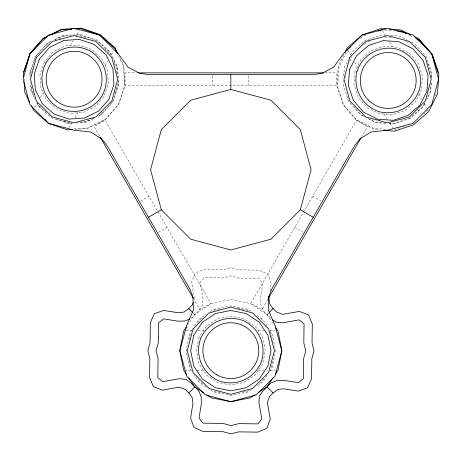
<?xml version="1.0" encoding="UTF-8"?>
<svg xmlns="http://www.w3.org/2000/svg" width="462" height="462" viewBox="0 0 462 462"><rect width="100%" height="100%" fill="white"/><g stroke="black" fill="none" stroke-linecap="round" stroke-linejoin="round"><path stroke-width="0.35" stroke-dasharray="2.31 1.73" d="M343.514 80.197L343.197 85.072L348.804 101.594L360.308 114.709L364.691 116.869M343.792 76.022L344.34 67.666L348.348 59.529M431.219 83.148L430.717 90.806L426.703 98.943M431.583 77.576L431.86 73.4L426.253 56.878L414.749 43.763L411.619 42.221M345.322 78.032L345.426 76.611M431.138 82.9L430.463 92.134L426.622 99.775M431.554 77.218L431.71 75.087L427.24 61.561M270.068 291.089L271.281 283.431L268.006 274.157L259.032 270.149L238.946 269.872L231.11 267.648L223.215 269.658L204.192 269.392L195.103 273.152L191.58 282.328L194.531 298.983L194.034 300.312M189.102 340.176L190.35 333.887L191.141 332.704M271.31 367.417L272.695 360.435M30.688 73.522L32.288 68.798M114.813 93.053L117.562 84.962L117.469 83.535M113.075 101.207L118.734 84.702L117.654 67.29L109.991 51.617L96.91 40.073L80.411 34.413L73.441 34.846M343.561 55.174L338.213 66.02L336.908 85.897L343.312 104.764L356.445 119.739L374.312 128.552L386.382 129.343M350.514 55.145L352.056 52.015L365.171 40.512L381.693 34.904L386.567 35.227M424.543 103.326L423.001 106.456L410.395 117.51M428.234 109.91L424.243 113.64M435.268 95.64L436.844 92.452M346.373 52.246L339.021 66.869L337.56 86.735L343.815 105.648L356.837 120.726L374.63 129.678L378.886 129.989M349.844 61.157L352.079 56.705M424.699 103.592L422.782 107.409L409.84 118.578L393.607 123.949L388.634 123.585M40.425 97.447L43.11 92.787M70.351 45.605L73.042 40.951M75.208 117.527L77.899 112.872M105.14 65.691L107.825 61.036M267.648 299.63L261.879 309.627L250.895 303.286L356.6 120.201L367.585 126.542L361.81 136.538M34.644 107.496L37.382 102.795L38.86 105.821L46.864 112.89M77.044 34.621L79.435 30.504M69.069 127.524L71.806 122.823M111.469 54.649L113.866 50.531M187.612 325.202L194.727 314.553L211.29 303.482L230.827 299.595L250.369 303.482L266.932 314.553L273.256 324.018M191.845 330.059L189.518 333.541L186.117 350.652L189.518 367.764L191.845 371.246M194.56 325.999L199.214 319.034L206.173 314.385M197.869 322.632L199.85 319.675L202.812 317.694M263.79 378.673L261.81 381.635L259.442 383.217M267.1 375.306L262.445 382.27L257.224 385.758M269.814 371.246L272.141 367.764L275.543 350.652L272.141 333.541L270.201 330.642M46.512 45.553L47.453 44.479M100.797 113.999L103.615 110.788M112.15 102.252L101.525 114.287L99.018 115.512M190.823 318.676L199.105 310.291L202.333 305.734L202.991 299.174L200.04 282.525L204.077 277.633L223.1 277.893L230.994 275.889L238.831 278.112L258.916 278.39L262.814 283.391L260.522 297.932L260.683 304.533L263.028 310.649L271.408 318.93M267.042 314.662L268.543 313.144M360.36 38.375L363.051 36.053L367.105 34.714M364.466 44.213L366.62 42.354L370.68 41.008M210.239 311.671L213.721 309.344L230.827 305.942L247.938 309.344L250.843 311.284M248.781 390.338L247.597 391.129L241.308 392.382M251.42 389.633L247.938 391.961L230.827 395.368L213.721 391.961L210.239 389.633M140.436 201.213L148.983 196.281M158.408 232.34L166.955 227.408M49.411 42.533L46.905 43.769L35.401 56.884L29.793 73.406L30.024 76.888M55.042 39.755L62.549 36.053L70.905 35.505M58.951 38.808L62.786 36.92L65.627 36.735M89.299 119.67L85.464 121.558L80.486 121.887M93.832 118.416L85.695 122.43L75.947 123.071M98.215 116.257L101.345 114.715L112.849 101.6L118.457 85.077L118.18 80.896M51.086 41.32L47.326 43.157L35.776 56.237L30.117 72.736L30.33 76.218M54.221 39.784L62.994 35.493L72.748 34.887M93.376 118.272L85.857 121.951L80.284 122.297M409.886 117.96L393.364 123.568L389.183 123.29M404.394 126.392L393.739 129.828M214.062 310.175L221.05 308.783M75.087 35.227L79.961 34.91L96.483 40.517L109.598 52.021L111.14 55.151M69.826 122.586L68.405 122.678L62.335 120.617M72.465 123.296L68.289 123.573L51.767 117.96L38.652 106.462L36.798 102.703M75.271 129.348L87.341 128.557L105.203 119.745L118.341 104.77L124.74 85.903L123.441 66.026L118.093 55.18M69.883 122.944L68.44 123.031L56.422 118.907M73.984 128.921L87.474 128.078L105.371 119.329L118.555 104.395L125.023 85.551L125.063 72.863L136.608 72.863M324.93 72.857L336.475 72.857L336.475 85.545L125.063 85.545L123.781 65.673L120.345 58.639M198.215 330.567L203.592 330.567M258.067 330.567L264.12 330.567M185.955 330.74L191.395 330.74M270.264 330.74L275.704 330.74M184.592 370.564L191.395 370.564M270.264 370.564L275.704 370.564M196.87 370.738L203.592 370.738M258.067 370.738L264.12 370.738M390.742 35.499L399.099 36.048L406.612 39.749M385.706 123.065L375.952 122.424L367.821 118.411M384.8 30.007L394.028 30.683M384.985 37.139L391.378 37.613M385.793 123.371L376.559 122.696L368.924 118.855M237.815 308.229L247.597 310.175L249.37 311.359M214.062 391.129L222.447 392.798M79.845 35.799L86.59 38.092M409.459 35.089L412.635 36.689M406.265 41.436L409.447 43.035M363.831 116.297L361.29 115.015L354.308 106.93M312.728 196.177L321.275 201.114M294.762 227.304L303.303 232.236M257.224 315.546L262.445 319.034L267.1 325.999M260.031 318.485L261.81 319.675L262.999 321.448M202.812 383.61L199.85 381.635L197.869 378.673M206.173 386.925L199.214 382.27L194.56 375.306M104.597 48.81L108.882 52.57M39.362 105.913L42.042 108.258M193.318 313.155L194.837 314.662M415.176 45.917L416.106 46.997M270.12 332.109L271.31 333.887L273.256 343.664M382.334 30.417L385.054 35.124M424.491 103.43L427.211 108.143M348.181 50.918L350.566 55.042M389.997 123.348L392.723 128.061M99.544 136.019L94.133 126.646L105.117 120.299L210.822 303.384L199.838 309.731L194.063 299.728M389.616 42.186L392.267 46.864M419.138 94.26L421.789 98.937M354.672 61.995L357.322 66.672M384.193 114.068L386.844 118.746M113.918 60.782L117.313 67.666L117.954 77.414M114.241 63.427L116.447 67.902L116.77 72.875M33.062 93.133L31.803 90.581L31.526 86.313M34.638 98.325L30.937 90.812L30.388 82.455M33.957 95.796L31.197 90.154L30.85 84.581M188.964 360.435L190.35 367.417M24.272 78.99L24.405 81.121M248.735 75.681L248.735 85.545M212.797 75.681L212.797 85.545M355.007 71.287L354.019 84.696L358.246 97.465L367.036 107.646L379.048 113.692L392.463 114.674L405.232 110.453L415.413 101.663L421.454 89.645L422.441 76.236L418.22 63.467L409.43 53.286L397.412 47.239L383.997 46.258L371.229 50.479L361.047 59.269L355.007 71.287M198.983 337.462L196.362 350.652L198.983 363.842L206.456 375.029L217.637 382.501L230.833 385.123L244.023 382.501L255.203 375.029L262.676 363.842L265.298 350.652L262.676 337.462L255.203 326.282L244.023 318.809L230.833 316.181L217.637 318.809L206.456 326.282L198.983 337.462M44.271 62.006L39.951 74.74L40.829 88.161L46.778 100.225L56.89 109.09L69.623 113.415L83.045 112.537L95.108 106.589L103.979 96.477L108.299 83.737L107.421 70.316L101.473 58.258L91.361 49.388L78.621 45.068L65.206 45.946L53.142 51.894L44.271 62.006"/><path stroke-width="0.69" d="M230.827 89.461L190.702 100.214L161.33 129.585L150.577 169.71L161.33 209.835L190.702 239.206L230.827 249.959L270.951 239.206L300.323 209.835L311.076 169.71L300.323 129.585L270.951 100.214L230.827 89.461L230.827 74.578M269.3 295.957L268.971 298.048L269.629 303.805L273.059 308.587L276.721 312.11L282.721 314.356L299.376 311.405L308.552 314.928L312.312 324.012L312.046 343.041L314.05 350.935L311.827 358.772L311.55 378.852L307.542 387.832L298.273 391.1L283.656 388.796L277.899 389.449L273.117 392.879L269.594 396.546L267.348 402.546L270.299 419.196L266.77 428.378L257.686 432.132L238.663 431.872L230.769 433.876L222.932 431.652L202.847 431.375L193.873 427.367L190.598 418.093L192.908 403.476L192.25 397.718L188.819 392.937L185.158 389.42L179.158 387.173L162.503 390.124L153.326 386.596L149.567 377.512L149.832 358.483L147.828 350.589L150.052 342.752L150.329 322.672L154.337 313.692L163.606 310.424L178.222 312.728L183.98 312.075L188.762 308.645L192.284 304.978L193.283 302.315M23.828 71.887L30.296 53.049L43.48 38.115L61.377 29.36L73.446 28.609M344.819 52.622L347.026 48.158L362 35.02L380.861 28.615L385.834 28.944M347.332 50.341L347.973 49.07L350.664 46.743M268.012 299.001L361.088 137.786M186.429 326.975L183.662 331.115L179.776 350.652L183.662 370.189L186.429 374.33M272.857 377.881L266.932 386.752L258.056 392.683M275.231 374.33L277.997 370.189L281.884 350.652L277.997 331.115L275.231 326.975M272.551 319.733L275.97 322.153L282.525 322.817L299.18 319.86L304.071 323.902L303.805 342.925L305.809 350.82L303.592 358.656L303.309 378.736L298.313 382.64L283.772 380.347L277.171 380.509L271.055 382.848L262.774 391.233L259.546 395.795L258.887 402.35L261.839 419.005L257.802 423.891L238.779 423.631L230.879 425.635L223.042 423.411L202.962 423.134L199.064 418.133L201.357 403.592L201.195 396.991L198.851 390.875L190.471 382.594L185.909 379.371L179.354 378.713L162.699 381.664L157.808 377.627L158.073 358.599L156.069 350.704L158.287 342.868L158.564 322.788L163.565 318.884L178.107 321.182L184.708 321.021L189.599 319.144M188.819 392.937L194.837 386.861M269.046 312.635L273.059 308.587M255.099 394.658L250.369 397.822L230.827 401.709L211.29 397.822L206.56 394.658M148.441 217.279L161.33 209.835M47.511 36.533L43.047 38.733L29.909 53.713L23.504 72.574L23.787 76.836M50.699 34.962L60.909 29.926L71.558 29.227M377.91 31.139L381.964 29.799M75.82 28.95L80.786 28.621L99.653 35.025L114.628 48.158L116.834 52.628M72.43 129.533L67.458 129.857L48.597 123.458L33.622 110.32L31.416 105.856M74.867 28.523L81.254 28.124L100.098 34.592L115.032 47.777L117.845 53.528M138.051 72.863L323.487 72.857M389.385 29.175L400.739 29.92L410.949 34.956M396.864 30.89L401.83 31.254L406.283 33.495M383.853 130.353L394.496 131.133L413.409 124.879L428.493 111.862L437.439 94.063L438.9 74.197L432.646 55.284L431.716 54.21M414.143 36.527L418.607 38.733L431.745 53.708L438.143 72.574M415.812 38.288L419.629 40.206L430.786 53.13M300.323 209.835L313.213 217.279M203.603 392.683L194.727 386.752L188.802 377.881M45.201 119.716L46.217 120.611M188.762 308.645L192.816 312.653M267.042 386.861L273.117 392.879M100.266 137.266L193.341 298.481M29.845 102.662L24.809 92.452L24.111 81.803M24.578 83.963L24.711 86.094M268.711 296.812L268.249 309.985L274.965 325.236L281.797 350.722L274.965 376.207L256.312 394.86L230.827 401.686L205.342 394.86L186.688 376.207L179.857 350.722L186.688 325.236L193.405 309.985L192.943 296.812L189.639 288.635L107.242 145.917L101.807 138.97L90.639 131.982L74.07 130.174L48.585 123.342L29.926 104.689L23.1 79.204L29.926 53.719L48.585 35.066L74.07 28.24L99.549 35.066L118.208 53.719L128.061 67.169L139.697 73.348L148.429 74.578L313.224 74.578L321.962 73.348L333.599 67.169L343.445 53.719L362.104 35.066L387.589 28.24L413.068 35.066L431.727 53.719L438.553 79.204L431.727 104.689L413.068 123.342L387.589 130.174L371.015 131.982L359.846 138.97L354.412 145.917L272.014 288.635L268.711 296.812M349.515 69.768L348.365 85.395L353.291 100.277L363.53 112.139L377.529 119.184L393.162 120.328L408.044 115.408L419.906 105.169L426.946 91.164L428.095 75.537L423.175 60.655L412.93 48.793L398.931 41.747L383.298 40.604L368.422 45.524L356.554 55.763L349.515 69.768M356.872 71.801C352.806 89.333 362.427 106.306 379.562 111.827C397.101 115.893 414.073 106.266 419.588 89.131C423.654 71.598 414.033 54.62 396.898 49.105C379.36 45.039 362.387 54.666 356.872 71.801M193.722 335.279L190.662 350.652L193.722 366.025L202.425 379.054L215.459 387.762L230.833 390.823L246.2 387.762L259.234 379.054L267.937 366.025L270.998 350.652L267.937 335.279L259.234 322.251L246.2 313.542L230.833 310.487L215.459 313.542L202.425 322.251L193.722 335.279M200.768 338.201C194.583 355.105 202.05 373.134 218.382 380.711C235.285 386.896 253.309 379.435 260.891 363.103C267.076 346.2 259.609 328.17 243.278 320.593C226.374 314.408 208.35 321.875 200.768 338.201M36.302 57.404L30.457 79.204L36.302 101.011L52.264 116.973L74.07 122.811L95.871 116.973L111.833 101.011L117.677 79.204L111.833 57.404L95.871 41.441L74.07 35.597L52.264 41.441L36.302 57.404M193.064 328.915L187.22 350.722L193.064 372.522L209.02 388.484L230.827 394.329L252.633 388.484L268.595 372.522L274.434 350.722L268.595 328.915L252.633 312.953L230.827 307.114L209.02 312.953L193.064 328.915M349.821 57.404L343.976 79.204L349.821 101.011L365.783 116.973L387.589 122.811L409.39 116.973L425.352 101.011L431.196 79.204L425.352 57.404L409.39 41.441L387.589 35.597L365.783 41.441L349.821 57.404M39.339 59.159L34.298 73.995L35.326 89.634L42.256 103.69L54.042 114.027L68.884 119.063L84.523 118.041L98.579 111.105L108.911 99.324L113.947 84.482L112.924 68.844L105.994 54.787L94.208 44.456L79.366 39.414L63.727 40.442L49.671 47.372L39.339 59.159M45.946 62.971C37.607 78.927 42.66 97.771 57.854 107.415C73.81 115.76 92.654 110.707 102.304 95.507C110.643 79.556 105.59 60.707 90.39 51.063C74.44 42.723 55.59 47.771 45.946 62.971M216.869 374.832A27.922 27.922 0 0 0 258.749 350.652A27.922 27.922 0 0 0 216.869 326.472A27.922 27.922 0 0 0 216.869 374.832M57.126 101.392A27.922 27.922 0 0 0 101.807 82.883A27.922 27.922 0 0 0 63.438 53.448A27.922 27.922 0 0 0 57.126 101.392M368.335 100.052A27.922 27.922 0 0 0 415.142 87.901A27.922 27.922 0 0 0 381.214 53.442A27.922 27.922 0 0 0 368.335 100.052"/></g></svg>
